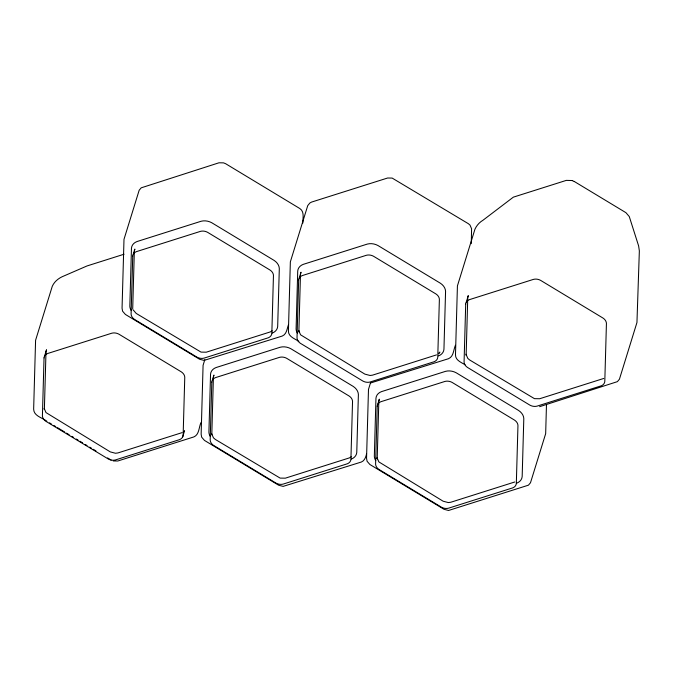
<?xml version="1.0" encoding="UTF-8"?>
<svg xmlns="http://www.w3.org/2000/svg" width="673" height="673" viewBox="0 0 673 673"><rect width="100%" height="100%" fill="white"/><g stroke="black" fill="none" stroke-linecap="round" stroke-linejoin="round"><path stroke-width="1.01" d="M132.707 308.857L134.306 251.904M211.793 434.842L213.417 376.846L213.947 375.063L212.348 380.237M302.867 223.049C302.699 218.288 304.751 211.633 299.771 208.504L225.632 163.707L223.537 162.866L218.986 162.79L141.212 187.826L139.168 190.249L123.992 239.352L122.057 308.234L122.587 311.195L125.388 314.434L199.528 359.222L204.054 360.408L282.248 336.054C286.723 334.245 286.992 328.744 288.431 324.798M466.137 355.403L467.76 297.407L468.29 295.624L466.229 302.278M471.285 243.651L471.58 228.744L470.015 225.11L468.391 223.714L392.157 178.076L387.606 178.008L311.523 202.093L309.832 203.036L307.729 205.627L290.357 261.831L288.423 330.704C288.044 336.668 294.867 338.729 298.846 341.396M546.484 404.423L545.668 433.648L530.492 482.751L528.44 485.174L448.546 510.471L444.02 509.293L369.881 464.496L367.079 461.257L366.549 458.296L368.484 389.423L370.545 382.71M134.331 250.869L134.861 249.077L133.262 254.259M44.569 356.101L46.53 349.783L46 351.567L44.368 409.563L44.216 408.444L46.008 412.591L110.296 451.903L115.47 453.257L117.893 452.946L181.954 432.672M204.828 359.609L203.078 365.338L201.143 434.211L201.673 437.172L204.466 440.411L278.614 485.208L283.131 486.386L361.334 462.031C364.699 460.685 365.851 456.967 366.6 453.737M182.61 437.063L184.562 430.737L183.207 432.352M201 422.568C198.762 427.22 199.401 434.573 193.858 436.92L117.783 461.005L113.232 460.938M299.182 278.176L301.024 272.22L300.495 274.012L298.862 331.999L298.787 330.662L300.57 334.809L364.867 374.121L370.032 375.475L372.463 375.172L436.516 354.89M377.755 404.322L379.362 399.148L378.832 400.931L377.2 458.927L377.065 457.749L378.857 461.905L443.145 501.217L448.319 502.571L450.75 502.26L514.803 481.977M455.419 345.266C453.442 349.733 453.779 356.454 448.563 358.692L370.369 383.046M439.065 353.182L439.898 352.088L438.451 353.813M272.245 330.838L270.302 331.915L206.249 352.198L201.042 352.114L136.224 313.433L133.027 309.731M351.323 456.824L349.388 457.892L285.335 478.175L280.128 478.099L215.31 439.419L213.45 437.82L211.659 433.664M124.025 254.234L87.036 265.944L62.135 276.746C57.912 278.748 54.168 281.97 52.267 286.311L35.585 340.277L33.65 409.15C33.81 416.141 42.399 417.664 46.824 421.231M603.731 378.453L539.679 398.736L534.471 398.66L469.653 359.979L467.794 358.381L466.002 354.225M539.603 406.685L617.377 381.65L619.421 379.227L636.952 322.51L639.35 250.911L638.618 245.914L629.272 216.555L625.924 212.668L574.212 181.441M571.949 180.524L566.321 180.381L513.339 197.155L482.936 220.281C479.445 222.309 476.619 225.505 474.953 229.182L457.421 285.899L455.486 354.772C455.327 360.232 461.232 362.377 465.068 364.749M571.781 180.457L574.288 181.474M49.499 422.854L51.291 423.931M53.966 425.555L55.758 426.632M57.542 427.708L64.684 432.024M66.476 433.109L69.151 434.724M71.834 436.348L73.618 437.425M76.301 439.04L78.085 440.125M79.877 441.202L82.552 442.817M85.235 444.441L87.019 445.518M89.702 447.133L91.486 448.218M93.269 449.295L95.953 450.918M107.562 457.926L111.138 460.088M438.392 355.95A11.895 9.136 17.2 0 0 443.944 349.337L445.568 291.342A11.895 9.136 17.2 0 0 440.436 283.257L378.007 245.552A11.895 9.136 17.2 0 0 367.323 244.08L303.271 264.354A11.895 9.136 17.2 0 0 297.727 270.967L296.095 328.962A11.895 9.136 17.2 0 0 297.525 333.362M272.128 333.135A11.895 9.136 17.2 0 0 277.68 326.531L279.312 268.535A11.895 9.136 17.2 0 0 274.172 260.451L211.743 222.738A11.895 9.136 17.2 0 0 201.067 221.266L137.006 241.548A11.895 9.136 17.2 0 0 131.462 248.16L129.83 306.148A11.895 9.136 17.2 0 0 131.26 310.556M351.213 459.121A11.895 9.136 17.2 0 0 356.766 452.508L358.389 394.521A11.895 9.136 17.2 0 0 353.258 386.437L290.829 348.723A11.895 9.136 17.2 0 0 280.145 347.251L216.092 367.534A11.895 9.136 17.2 0 0 210.548 374.138L208.916 432.133A11.895 9.136 17.2 0 0 210.346 436.533M516.628 483.206A11.895 9.136 17.2 0 0 522.172 476.593L523.804 418.598A11.895 9.136 17.2 0 0 518.673 410.522L456.244 372.808A11.895 9.136 17.2 0 0 445.56 371.336L381.507 391.619A11.895 9.136 17.2 0 0 375.955 398.223L374.331 456.218A11.895 9.136 17.2 0 0 375.761 460.618M44.039 357.885L42.407 415.88A7.925 6.091 17.2 0 0 45.831 421.273L108.26 458.978A7.925 6.091 17.2 0 0 115.386 459.962L179.439 439.679A7.925 6.091 17.2 0 0 183.14 435.271L184.764 377.284A7.925 6.091 17.2 0 0 181.34 371.891L118.919 334.178A7.925 6.091 17.2 0 0 111.794 333.202L47.741 353.476A7.925 6.091 17.2 0 0 44.039 357.885M132.732 256.043L131.1 314.039A7.925 6.091 17.2 0 0 134.524 319.423L196.953 357.136A7.925 6.091 17.2 0 0 204.079 358.12L268.132 337.838A7.925 6.091 17.2 0 0 271.833 333.429L273.457 275.434A7.925 6.091 17.2 0 0 270.033 270.05L207.612 232.336A7.925 6.091 17.2 0 0 200.487 231.352L136.434 251.635A7.925 6.091 17.2 0 0 132.732 256.043M211.818 382.028L210.186 440.016A7.925 6.091 17.2 0 0 213.61 445.408L276.039 483.121A7.925 6.091 17.2 0 0 283.156 484.097L347.218 463.823A7.925 6.091 17.2 0 0 350.911 459.415L352.543 401.419A7.925 6.091 17.2 0 0 349.119 396.027L286.69 358.322A7.925 6.091 17.2 0 0 279.573 357.338L215.511 377.62A7.925 6.091 17.2 0 0 211.818 382.028M298.652 279.96L297.02 337.955A7.925 6.091 17.2 0 0 300.444 343.339L362.873 381.053A7.925 6.091 17.2 0 0 369.999 382.037L434.051 361.754A7.925 6.091 17.2 0 0 437.753 357.346L439.376 299.359A7.925 6.091 17.2 0 0 435.953 293.966L373.532 256.253A7.925 6.091 17.2 0 0 366.406 255.269L302.354 275.551A7.925 6.091 17.2 0 0 298.652 279.96M377.225 406.113L375.601 464.101A7.925 6.091 17.2 0 0 379.025 469.493L441.454 507.206A7.925 6.091 17.2 0 0 448.571 508.182L512.624 487.908A7.925 6.091 17.2 0 0 516.326 483.5L517.958 425.504A7.925 6.091 17.2 0 0 514.534 420.112L452.105 382.407A7.925 6.091 17.2 0 0 444.979 381.423L380.926 401.705A7.925 6.091 17.2 0 0 377.225 406.113M465.708 304.061L464.076 362.057A7.925 6.091 17.2 0 0 467.499 367.441L529.929 405.154A7.925 6.091 17.2 0 0 537.046 406.139L601.107 385.856A7.925 6.091 17.2 0 0 604.8 381.448L606.432 323.461A7.925 6.091 17.2 0 0 603.008 318.068L540.579 280.355A7.925 6.091 17.2 0 0 533.462 279.379L469.401 299.653A7.925 6.091 17.2 0 0 465.708 304.061"/></g></svg>
